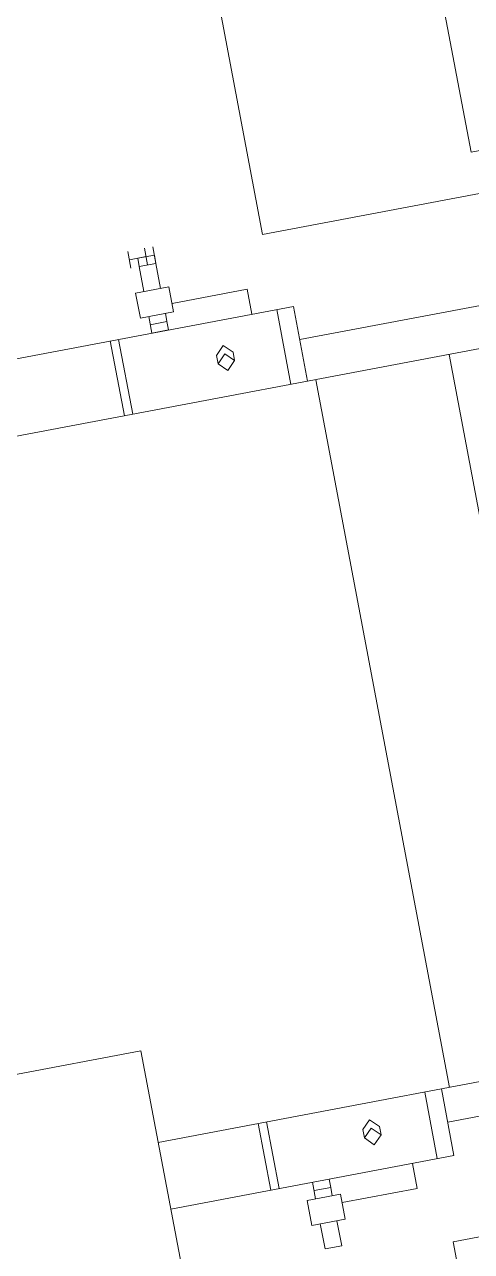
# Model space of a CAD drawing. Extents: x 407440 to 411585, y 6041728 to 6045069.
# Drawn here: x 410363.13 to 410366.15, y 6044263.98 to 6044272.29 of the extents above; entities that cross this region are included whole.
import ezdxf

# ---------------------------------------------------------------- set-up
doc = ezdxf.new("R2010")
doc.units = 0
doc.header["$LTSCALE"] = 5
doc.linetypes.add('foc-TIELINE', pattern=[1.875, 1.25, -0.625])
doc.layers.add('P-PROPOSED-EXISTING-H', color=59, linetype='Continuous')
doc.layers.add('T-TIE', color=201, linetype='foc-TIELINE')

# ---------------------------------------------------------------- blocks, each defined once
blk = doc.blocks.new('P-RIG-877')
at = {"layer": 'T-TIE', "linetype": 'ByBlock', "lineweight": 5}
for points in [[(-3.1916, -23.8914), (-2.962, -23.8914), (-2.962, -23.3288), (-2.985, -23.3288), (-3.2031, -23.3288), (-3.2146, -23.3288), (-3.2146, -23.3518), (-3.1916, -23.3518), (-3.1916, -23.9029), (-3.295, -23.9029), (-3.295, -24.1899), (-2.9046, -24.1899), (-2.9046, -23.8225)], [(-2.7554, -23.8225), (-2.7554, -24.1669)], [(-1.6762, -23.8225), (-1.6762, -24.1669)], [(-1.2399, -23.9029), (-1.1251, -23.9029), (-1.1251, -24.1899), (-1.5155, -24.1899), (-1.5155, -23.8225)], [(-1.7221, -24.5573), (-1.7221, -23.8684), (-2.698, -23.8684), (-2.698, -26.0268), (-1.7221, -26.0268), (-1.7221, -25.6365)], [(-1.7221, -23.9718), (-2.698, -23.9718)], [(-1.7221, -24.1555), (-2.698, -24.1555)], [(-2.698, -24.1669), (-2.8013, -24.1669), (-2.8013, -26.0039), (-2.698, -26.0039)], [(-1.7221, -24.1669), (-1.6303, -24.1669), (-1.6303, -24.5573)], [(-2.698, -24.1899), (-2.8013, -24.1899)], [(-1.6303, -24.1899), (-1.7221, -24.1899)], [(-2.8013, -24.2243), (-2.8357, -24.2243), (-2.8357, -24.3277)], [(-1.6303, -24.2243), (-1.5958, -24.2243), (-1.5958, -24.3277)], [(-2.9161, -24.3391), (-2.8931, -24.3391), (-2.8587, -24.3391)], [(-2.9046, -24.3621), (-2.9046, -24.3391), (-2.9046, -24.3621), (-2.8931, -24.3621), (-2.8931, -24.3391), (-2.9046, -24.3391)], [(-2.8243, -24.3391), (-2.8128, -24.3391), (-2.8128, -24.3621)], [(-2.8243, -24.3621), (-2.8013, -24.3621), (-2.8013, -24.3391), (-2.8128, -24.3391)], [(-1.6073, -24.3391), (-1.6188, -24.3391), (-1.6303, -24.3391)], [(-1.5384, -24.3391), (-1.5729, -24.3391)], [(-1.5499, -24.3621), (-1.5384, -24.3621), (-1.5384, -24.3391), (-1.5499, -24.3391)], [(-2.9161, -24.3506), (-2.8931, -24.3506)], [(-2.9046, -24.3736), (-2.9046, -24.3506)], [(-2.8931, -24.3621), (-2.8587, -24.3621)], [(-1.6073, -24.3621), (-1.6303, -24.3621)], [(-1.5384, -24.3621), (-1.5729, -24.3621)], [(-2.9161, -24.3736), (-2.8931, -24.3736)], [(-2.698, -24.408), (-2.8013, -24.408)], [(-2.698, -24.4195), (-2.8013, -24.4195)], [(-1.6303, -24.408), (-1.7221, -24.408)], [(-1.6303, -24.4195), (-1.7221, -24.4195)]]:
    blk.add_lwpolyline(points, dxfattribs=at)
for points in [[(-2.7324, -24.2703), (-2.7439, -24.2588), (-2.7554, -24.2588), (-2.7669, -24.2703), (-2.7554, -24.2817), (-2.7439, -24.2817)], [(-2.7439, -24.2588), (-2.7554, -24.2703), (-2.7439, -24.2817), (-2.7324, -24.2703)], [(-2.7439, -24.2588), (-2.7554, -24.2703), (-2.7439, -24.2817), (-2.7324, -24.2703)], [(-1.6762, -24.2817), (-1.6877, -24.2817), (-1.6991, -24.2703), (-1.6877, -24.2588), (-1.6762, -24.2588), (-1.6647, -24.2703)], [(-1.6762, -24.2588), (-1.6877, -24.2703), (-1.6762, -24.2817), (-1.6647, -24.2703)], [(-1.6762, -24.2588), (-1.6877, -24.2703), (-1.6762, -24.2817), (-1.6647, -24.2703)], [(-2.8587, -24.3277), (-2.8587, -24.3736), (-2.8243, -24.3736), (-2.8243, -24.3277)], [(-1.6188, -24.3621), (-1.6188, -24.3391)], [(-1.6073, -24.3277), (-1.6073, -24.3736), (-1.5729, -24.3736), (-1.5729, -24.3277)]]:
    blk.add_lwpolyline(points, close=True, dxfattribs=at)
at = {"layer": 'T-TIE', "linetype": 'ByBlock', "lineweight": 18}
blk.add_lwpolyline([(-1.4121, -24.5573), (-1.8484, -24.5573), (-1.8484, -25.6365), (-1.4121, -25.6365)], close=True, dxfattribs=at)

msp = doc.modelspace()

# ---------------------------------------------------------------- hatches: boundary and pattern name
at = {"layer": 'P-PROPOSED-EXISTING-H'}
h = msp.add_hatch(dxfattribs=at)
h.set_pattern_fill('ANSI31', color=256, scale=3.498392, style=0)
h.set_pattern_definition([(45, (-102.852, 2739.382), (-7.854113246, 7.854113246), [])])
edge = h.paths.add_edge_path()
edge.add_line((410849.5655, 6043843.7666), (410381.5806, 6043755.2579))
edge.add_line((410381.5806, 6043755.2579), (409934.7116, 6043670.7427))
edge.add_line((409934.7116, 6043670.7427), (409814.1057, 6044308.4396))
edge.add_line((409814.1057, 6044308.4396), (410263.9451, 6044377.3752))
edge.add_line((410263.9451, 6044377.3752), (410794.8504, 6044458.7336))
edge.add_line((410794.8504, 6044458.7336), (411169.2731, 6044565.4105))
edge.add_line((411169.2731, 6044565.4105), (411290.0016, 6043927.0651))
edge.add_line((411290.0016, 6043927.0651), (411039.0674, 6043879.6066))
edge.add_arc((410922.4027, 6043977.5543), 152.33, 241.435078, 319.984322, ccw=False)

# ---------------------------------------------------------------- block references
at = {"layer": 'T-TIE', "linetype": 'ByBlock', "xscale": 4.999999999955019, "yscale": 4.999999999955019, "zscale": 4.999999999955019, "rotation": 280.7096999997605}
msp.add_blockref('P-RIG-877', (410486.2804, 6044279.077), dxfattribs=at)

doc.saveas('drawing.dxf')
